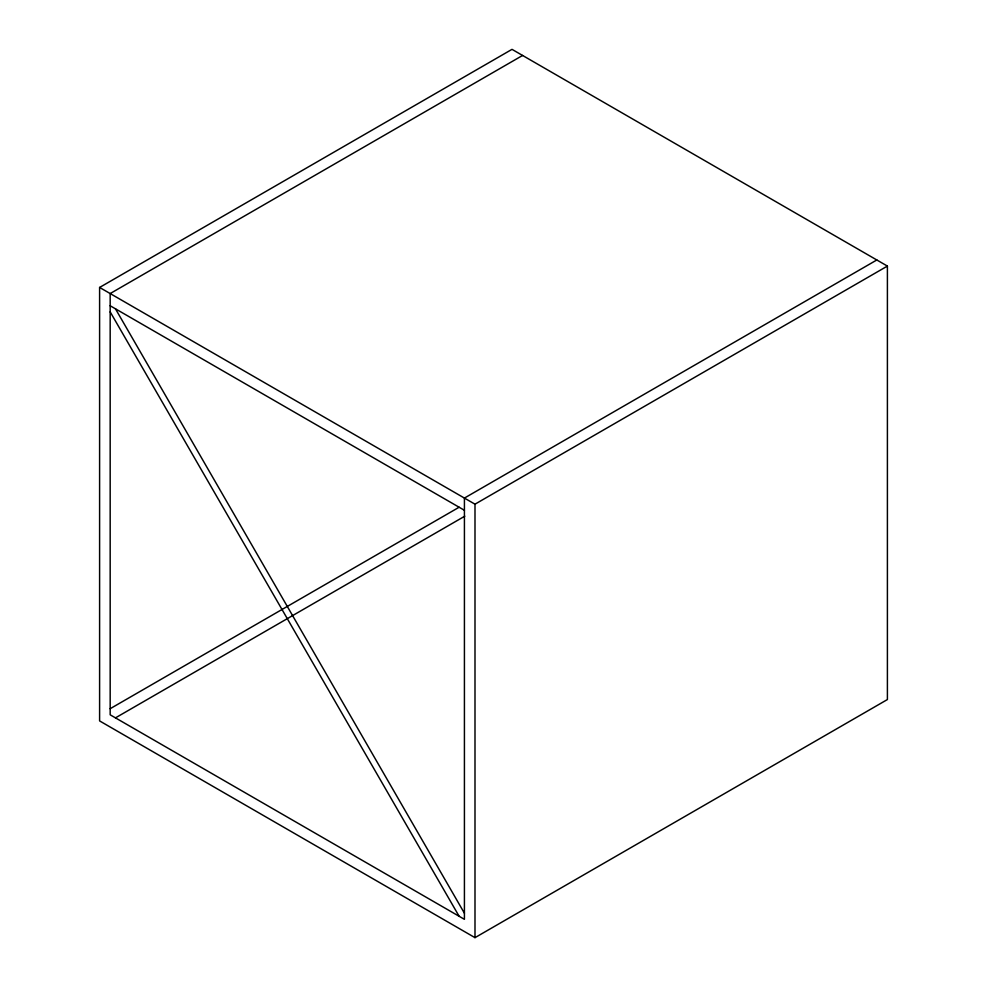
<?xml version="1.0" encoding="UTF-8"?>
<svg xmlns="http://www.w3.org/2000/svg" width="987" height="987" viewBox="0 0 987 987"><rect width="100%" height="100%" fill="white"/><g stroke="black" fill="none" stroke-linecap="round" stroke-linejoin="round"><path stroke-width="1.48" d="M99.601 287.451L512.006 49.35L887.399 266.083L887.399 699.549L474.994 937.65L99.601 720.917L99.601 287.451L474.994 504.184L887.399 266.083M522.579 55.457L110.174 293.558L110.174 714.81L464.421 919.329L464.421 498.077L876.826 259.976M110.174 708.703L459.128 507.232M115.467 717.87L464.754 516.201M110.174 305.76L464.421 510.291M115.467 308.82L464.421 913.234M110.174 311.867L459.128 916.281M474.994 504.184L474.994 937.65"/></g></svg>
